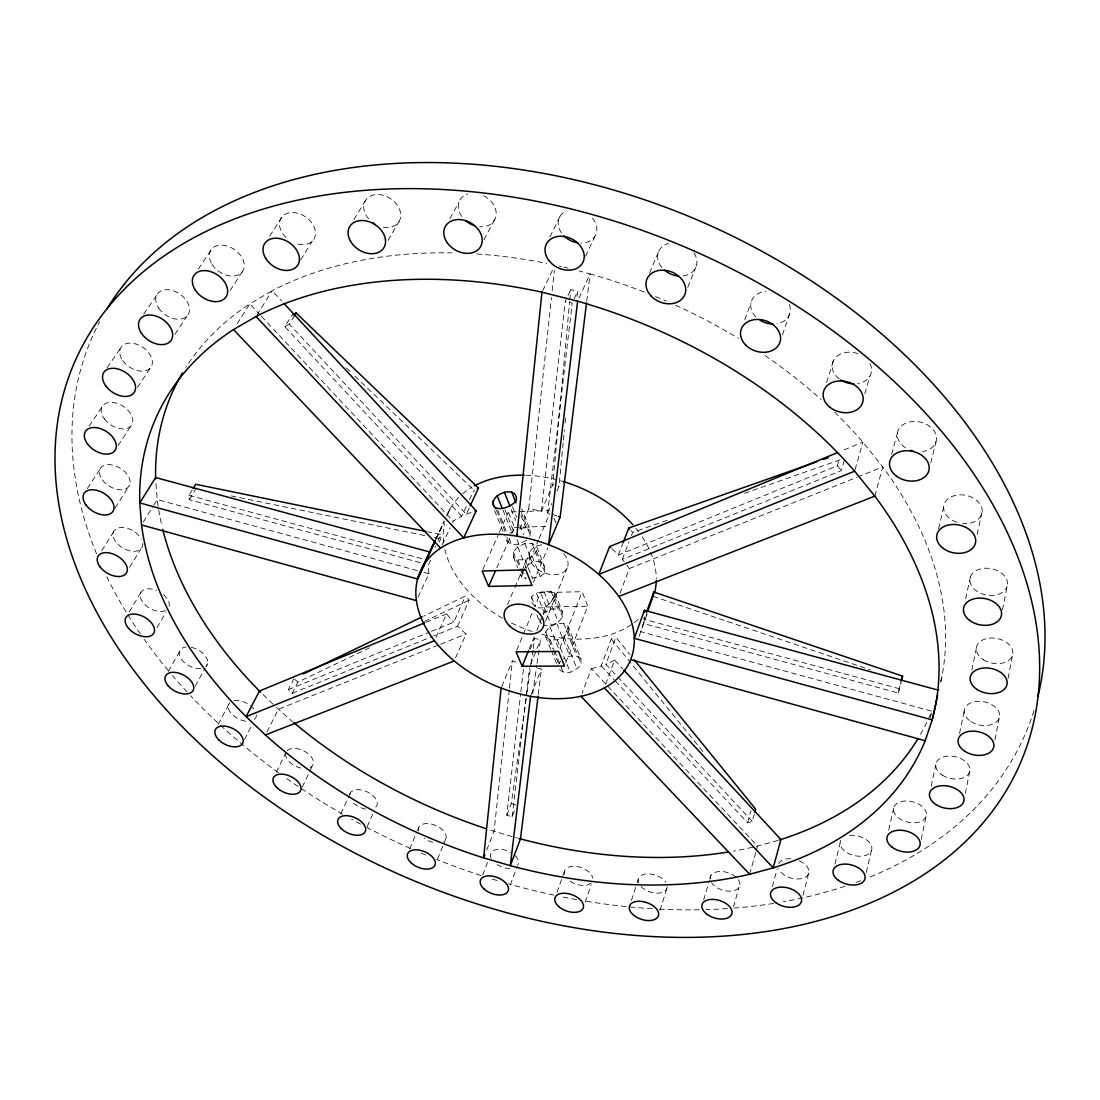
<?xml version="1.0" encoding="UTF-8"?>
<svg xmlns="http://www.w3.org/2000/svg" width="1100" height="1100" viewBox="0 0 1100 1100"><rect width="100%" height="100%" fill="white"/><g stroke="black" fill="none" stroke-linecap="round" stroke-linejoin="round"><path stroke-width="0.75" stroke-dasharray="5 3.75" d="M439.257 542.094L440.784 538.876L441.072 534.545L427.625 531.781M519.819 529.224L528.743 508.764A112.654 75.611 22.6 0 1 541.365 511.321L552.805 484.701L569.621 301.593M569.773 299.874L570.721 289.616L577.61 291.335L576.964 298.183M557.013 491.054L559.006 486.351L563.255 441.87M563.42 440.165L564.396 429.894M565.043 423.06L565.538 417.931M553.726 597.52L554.744 592.474A27.706 8.607 53.7 0 1 554.098 592.377L553.493 592.226A29.796 9.254 53.7 0 1 550.962 591.181A20.391 13.791 22.6 0 1 543.909 591.346A29.191 23.004 -29.9 0 1 536.236 592.886M509.272 689.837L494.065 831.242L486.695 850.039M509.451 688.132L512.38 660.866A112.654 75.611 22.6 0 0 518.114 662.929M528.743 508.764L551.457 297.522M552.186 290.702L554.386 270.256M531.987 602.223L532.043 602.979A29.466 8.896 53.6 0 0 537.158 607.695A20.556 13.777 22.6 0 0 544.252 607.571A30.071 23.581 -29.4 0 0 548.474 604.546L549.491 603.666A27.968 21.918 -29.4 0 0 550.619 602.621L554.428 596.324L554.744 592.474L562.444 611.971L562.595 617.004L558.374 622.119L551.389 625.364L544.335 625.46M514.388 810.961L512.132 816.764L506.797 815.224L520.644 693.509M520.836 691.817L523.916 664.771M541.365 511.321L565.263 301.331L567.311 296.945M512.132 816.764L529.526 668.071M557.054 516.024A112.654 75.611 22.6 0 0 547.649 512.999L572.206 303.077L565.263 301.331M538.299 694.43L541.434 668.938A112.654 75.611 22.6 0 1 537.776 668.236M586.754 301.139L590.109 273.928L579.136 270.944M522.692 572.082L521.551 577.087A27.83 8.36 53.5 0 1 522.184 577.184L522.775 577.321A29.906 8.992 53.5 0 1 525.291 578.352A20.556 13.777 22.6 0 1 526.556 578.146M531.987 578.119A20.556 13.777 22.6 0 1 532.455 578.174A29.315 22.866 -29.3 0 1 540.279 576.606L545.077 572.688L544.5 566.5A29.04 8.979 53.6 0 0 539.33 561.825A20.391 13.791 22.6 0 0 532.207 562.018A29.631 23.224 -29.9 0 0 527.986 565.056L526.969 565.95A27.582 21.629 -29.9 0 0 525.841 567.009L521.977 573.279L521.551 577.087L518.402 569.332M506.797 815.224L511.308 803.633L526.831 693.962M527.065 692.271L530.888 665.28M531.135 663.589L533.046 650.1M533.28 648.409L534.71 638.289L540.457 639.87L539.234 648.299M532.675 693.839L536.814 665.17M537.048 663.479L539 649.99M1008.109 678.301L1012.866 653.249M994.991 739.819L999.116 718.19M965.332 793.361L969.911 770.275M1002.471 609.868L1007.091 586.52A19.003 13.379 10.7 0 0 983.166 568.398A19.003 13.379 10.7 0 0 975.92 590.521A19.003 13.379 10.7 0 0 1007.091 586.52M971.822 670.106L976.277 648.546M959.516 733.59L964.631 708.799M931.205 786.28L935.756 764.981M921.168 839.451L926.021 816.64A16.775 10.505 13.6 0 0 905.19 801.006A16.775 10.505 13.6 0 0 898.7 818.084A16.775 10.505 13.6 0 0 926.021 816.64M977.157 534.38L982.204 511.211M965.649 598.785L970.296 577.266M941.765 677.215L940.335 683.76A411.799 279.043 22.6 0 0 882.736 466.922L862.895 442.131A411.799 279.043 22.6 0 0 834.501 412.074M930.242 717.723L932.195 709.885M888.718 829.964L893.874 807.29M866.291 872.383L871.901 848.306M639.072 636.336L640.75 631.675A112.654 75.611 22.6 0 0 643.252 623.466L898.26 692.986L901.258 680.309M898.26 692.986L901.079 682.454M938.589 528.756L943.635 507.389M834.969 864.05L840.084 843.315M930.765 462.825L936.045 441.581M803 895.372L808.679 873.249M891.605 454.52L897.71 431.805M772.406 886.545L777.067 869.275M874.816 496.127L882.736 466.922L858.825 476.506M749.622 874.28L755.782 852.349M756.223 850.781L757.529 846.079L591.388 668.663L582.134 693.206M733.452 907.019L739.035 887.287M855.099 469.562L862.895 442.131L840.744 451.275M615.299 680.996L747.546 822.786L752.221 821.425L754.848 812.268M747.546 822.786L751.053 810.576M864.848 393.717L869.976 376.049M624.181 561.701A112.654 75.611 22.6 0 0 622.311 559.446L841.376 470.621L845.02 458.123M611.902 548.652A112.654 75.611 22.6 0 1 618.379 555.06L837.416 465.74L839.245 459.484M703.656 900.006L709.473 880.371M709.954 878.735L710.916 875.463M660.069 910.236L667.15 887.604M826.636 382.484L833.594 360.154M631.4 900.405L636.639 884.317M637.161 882.709L638.206 879.491M585.159 902.165L591.181 884.675M782.416 334.895L789.965 312.854M556.944 892.416L564.85 870.251M899.566 688.793L643.981 619.204L645.714 614.405M643.252 623.466L646.717 613.882M647.13 614.034L640.75 631.675L931.686 711.164A411.799 279.043 22.6 0 1 918.72 737.412M744.769 319.839L751.039 302.651M605.674 684.379L614.598 660.11L622.737 668.896M752.221 821.425L605.894 664.235L615.89 637.299L629.984 654.624M591.388 668.663A112.654 75.611 22.6 0 0 601.26 665.94L611.298 639.031L615.752 637.354M510.263 884.95L517.357 866.14M619.974 593.354L629.337 568.535L857.23 477.152M622.311 559.446L628.994 541.942M631.428 535.576L632.638 532.4L669.928 519.351M618.379 555.06L623.26 542.341M565.702 662.874L587.757 606.251L582.189 591.717L540.581 592.625L534.779 606.65M482.625 875.105L487.479 862.634M559.859 648.299L582.189 591.717M531.217 694.554L541.434 668.938M687.775 287.347L695.832 267.327M530.351 664.826L540.457 639.87M545.572 621.143L567.229 567.834M529.155 649.124L534.256 636.652M536.8 630.41L542.534 616.371M543.166 614.817L546.356 607.021L540.581 592.625M530.269 649.192L534.71 638.289M437.498 859.045L445.748 838.942M501.765 686.551L512.38 660.866M516.739 650.279L534.146 608.204M533.349 582.285L547.773 547.855M409.585 849.131L416.763 832.191M417.422 830.651L418.729 827.571M649.523 273.006L658.639 251.625M547.649 512.999L551.664 503.594M526.433 568.288L538.395 540.155M539.069 538.587L549.697 513.576M507.457 604.794L514.099 589.229M514.773 587.675L521.4 572.11M522.074 570.556L530.035 551.884M455.551 657.951L466.098 633.985A112.654 75.611 22.6 0 1 457.6 626.244L433.744 635.924M496.788 567.806L511.101 535.219M511.775 533.665L514.498 527.45L508.365 512.119L549.312 510.524M367.207 826.581L372.652 814.357M457.6 626.244L469.26 600.077L465.424 596.062L423.734 616.11M482.831 569.47L498.699 533.816M499.386 532.263L508.365 512.119M431.461 631.29L453.723 622.215L465.424 596.062M436.013 637.299L446.641 613.814A112.654 75.611 22.6 0 0 453.723 622.215M340.849 813.739L350.639 792.412M579.013 298.141L590.109 273.928A411.799 279.043 22.6 0 1 644.559 292.174M436.026 539.096L443.836 522.225M574.227 298.678L577.61 291.335M436.274 538.587L444.18 521.51M585.571 256.272L594.688 236.679M294.415 315.755L289.341 324.143L466.29 514.25L469.37 507.623M567.985 295.474L570.721 289.616M452.485 522.816L453.255 521.152A112.654 75.611 22.6 0 1 461.697 516.312L467.087 504.763M469.384 499.84L474.348 489.885M442.2 544.706L450.12 527.835M417.973 597.231L428.973 573.815A112.654 75.611 22.6 0 1 428.491 564.933L430.815 559.996M434.954 547.484L435.724 545.861M438.02 540.994L441.072 534.545M435.408 539.715L444.125 521.331M542.671 290.702L553.493 268.153M302.211 787.146L313.129 764.418M549.986 236.83L560.23 215.916M276.196 772.282L285.89 752.675M294.03 678.466L288.351 689.645L292.16 693.33L297.811 682.151L370.397 647.391M266.929 731.926L278.451 709.225L439.065 644.834M244.475 739.544L251.46 726.014M483.973 239.731L495.632 217.566M218.157 724.433L229.281 703.477M195.222 686.194L205.095 668.25M205.92 666.751L207.57 663.754M449.914 218.68L458.783 202.565M168.438 671.248L179.369 651.901M388.135 240.377L399.066 221.471M156.984 627.688L165.99 612.219M553.493 597.919L550.619 602.621L558.374 622.119M129.236 611.957L140.979 592.364M420.241 562.678L189.269 499.716L189.021 495.316L192.363 489.789M189.269 499.716L195.924 488.661M353.953 219.546L365.283 200.819M461.697 516.312L284.845 326.7L291.624 315.521M129.635 567.298L140.786 549.051M143.289 522.129L152.873 506.619M153.739 505.203L157.218 499.565L155.774 481.649M300.685 259.806L312.249 241.161M256.933 315.067L272.154 290.73A411.799 279.043 22.6 0 1 451.701 252.876M101.777 550.715L114.95 529.774M237.133 323.854L249.782 303.861L272.154 290.73L281.476 300.795M115.129 507.925L129.387 485.485M525.346 567.765L525.841 567.009L517.743 546.865L524.865 543.592L532.029 543.359L536.511 546.274L544.5 566.5M269.734 236.101L282.59 216.191M230.079 290.565L242.976 270.669M118.016 445.706L130.859 426.071M87.354 488.524L100.141 468.999M174.928 334.359L187.069 316.002M137.486 387.379L151.47 366.286M198.248 269.087L210.581 250.759M89.045 426.223L103.166 405.295M143.701 314.091L158.125 293.067M107.181 367.689L120.574 348.123M550.743 649.11L545.779 636.859L545.669 631.826L549.862 626.752L556.751 623.562L563.736 623.452L568.164 626.477L580.896 658.735L581.034 663.63C577.486 671.44 564.039 676.61 558.786 668.36M545.779 636.859L550.179 639.939L557.205 639.856L564.149 636.639L568.342 631.524L568.164 626.477M542.987 613.566L550.976 609.084L557.989 608.96L562.444 611.971M560.697 661.334L558.607 664.111M517.743 546.865L513.356 551.952L513.384 556.93L517.839 559.9L525.044 559.694L532.221 556.38L536.607 551.251L536.511 546.274M526.611 540.251L518.842 544.225L511.596 544.459L507.127 541.516L505.244 536.869M529.925 536.401L530.406 530.805L521.826 509.025M509.891 533.362L515.584 529.609M531.726 599.143L531.493 596.791L536.25 592.886L544.046 612.301M284.845 326.7L289.341 324.143M424.462 621.514L469.26 600.077M580.896 658.735C576.084 654.225 568.989 655.696 563.64 658.529M426.016 622.325L446.641 613.814M288.351 689.645L429.866 631.936M292.16 693.33L432.149 636.57M440.646 644.188L466.098 633.985M744.508 493.268L841.775 459.25M611.298 639.031L703.381 752.07M778.016 840.414L757.529 846.079A411.799 279.043 22.6 0 1 733.562 851.098M514.498 527.45L548.474 526.24M520.149 528.11L525.91 527.918L530.406 530.805M546.356 607.021L587.757 606.251M231.151 495.894L425.686 535.783M434.074 537.501L440.784 538.876M559.336 266.118L561.536 266.626M563.736 267.135L568.136 268.18M552.805 484.701L554.166 485.045M189.021 495.316L427.103 560.148M417.381 570.639L157.218 499.565A411.799 279.043 22.6 0 0 161.934 526.048M424.009 572.454L428.973 573.815M515.515 837.567L517.179 838.021M558.236 486.131L559.006 486.351M512.201 836.646L494.065 831.242A411.799 279.043 22.6 0 1 487.768 829.221M511.308 803.633L516.629 805.159M653.056 596.31L870.444 669.873M536.896 614.928L539.921 622.408L541.846 623.741M276.609 707.548L278.451 709.225A411.799 279.043 22.6 0 0 292.49 721.518M272.965 704.165L262.35 693.935M346.197 367.771L349.91 371.332M354.874 376.09L473.935 490.091M294.965 679.388L297.811 682.151M260.301 315.109L249.782 303.861A411.799 279.043 22.6 0 0 185.817 367.441M261.47 316.346L453.255 521.152M601.26 665.94L614.13 679.745M631.098 530.612L632.294 531.987M837.416 465.74L841.376 470.621M497.681 510.001L506.536 531.933M509.066 538.189L511.596 544.459M517.839 559.9L520.946 567.586M521.565 569.126L525.291 578.352M550.179 639.939L553.933 649.22M554.551 650.76L563.296 672.402M496.526 510.373L505.257 531.933M513.356 551.952L519.516 567.188M520.135 568.714L521.977 573.279M531.493 596.791L535.342 606.293M545.669 631.826L552.447 648.56M553.053 650.086L558.594 663.781M494.56 510.51L504.611 535.315M513.384 556.93L517.784 567.779M551.361 650.636L556.957 664.414M502.837 509.781L511.555 531.465M549.862 626.752L559.089 649.701M504.996 509.712L514.429 533.239M516.945 539.509L518.842 544.225M525.044 559.694L532.455 578.174M544.252 607.571L551.389 625.364M557.205 639.856L570.254 672.375M512.435 506.646L516.78 517.55M519.874 525.332L523.586 534.669M532.221 556.38L540.279 576.62M564.149 636.639L576.991 668.91M511.225 509.41L515.598 520.355M524.865 543.592L532.207 562.018M543.909 591.346L550.976 609.084M556.751 623.562L569.676 655.999M520.946 515.377L525.91 527.918M532.029 543.359L539.33 561.811M550.962 591.195L557.989 608.96M563.736 623.452L576.592 655.93M521.304 512.531L530.489 535.755M536.607 551.251L545.077 572.688M554.428 596.324L562.595 617.004M568.342 631.524L581.034 663.63M553.987 518.196L555.775 522.844M539.852 618.626L539.921 622.408M507.127 537.474L507.127 541.516M614.598 660.11A112.654 75.611 22.6 0 1 605.894 664.235M466.29 514.25A112.654 75.611 22.6 0 1 473.027 511.803M626.849 565.098A112.654 75.611 22.6 0 1 629.337 568.535M644.174 617.567A112.654 75.611 22.6 0 1 643.981 619.204M638.192 619.341A110.976 75.831 22.6 0 1 539.756 633.751M532.249 631.482A110.976 75.831 22.6 0 1 509.204 621.871M502.521 618.255A110.976 75.831 22.6 0 1 444.868 549.368M443.712 542.795A110.976 75.831 22.6 0 1 444.469 523.586M446.669 516.092A110.976 75.831 22.6 0 1 459.305 496.842M462.729 493.721A110.976 75.831 22.6 0 1 471.68 487.369M525.979 475.241A110.976 75.831 22.6 0 1 563.09 481.498M635.841 528.261A110.976 75.831 22.6 0 1 638.646 531.85M642.221 536.882A110.976 75.831 22.6 0 1 656.288 579.013M1034 710.518A507.018 345.345 22.6 0 1 868.34 877.662M860.681 880.66A507.018 345.345 22.6 0 1 854.494 882.942M845.02 886.229A507.018 345.345 22.6 0 1 783.393 901.78M773.657 903.416A507.018 345.345 22.6 0 1 734.14 908.091M727.513 908.586A507.018 345.345 22.6 0 1 705.911 909.617M699.325 909.769A507.018 345.345 22.6 0 1 659.216 909.095M652.369 908.71A507.018 345.345 22.6 0 1 586.451 901.271M576.675 899.594A507.018 345.345 22.6 0 1 560.368 896.473M553.864 895.125A507.018 345.345 22.6 0 1 508.324 883.809M497.021 880.509A507.018 345.345 22.6 0 1 490.572 878.543M480.92 875.463A507.018 345.345 22.6 0 1 436.549 859.416M425.645 854.975A507.018 345.345 22.6 0 1 419.444 852.362M410.3 848.389A507.018 345.345 22.6 0 1 366.561 827.269M360.553 824.079A507.018 345.345 22.6 0 1 351.601 819.197M342.732 814.206A507.018 345.345 22.6 0 1 283.924 776.6M278.506 772.709A507.018 345.345 22.6 0 1 190.616 695.764M187.137 692.038A507.018 345.345 22.6 0 1 172.521 675.592M168.176 670.464A507.018 345.345 22.6 0 1 144.196 639.334M140.36 633.875A507.018 345.345 22.6 0 1 106.301 575.644M96.566 553.809A507.018 345.345 22.6 0 1 99.646 321.736M476.836 253.962A411.799 279.043 22.6 0 1 546.824 263.45M655.531 296.56A411.799 279.043 22.6 0 1 666.394 301.153M675.606 305.25A411.799 279.043 22.6 0 1 738.306 338.319M765.105 355.589A411.799 279.043 22.6 0 1 821.04 399.493M287.251 750.585A14.85 8.649 25.3 0 1 307.23 753.046A14.85 8.649 25.3 0 1 310.351 767.456M300.836 768.075A14.85 8.649 25.3 0 1 285.601 754.435M256.382 715.014A15.084 8.855 26.6 0 1 253.289 720.211M245.506 721.16A15.084 8.855 26.6 0 1 231.234 713.419A15.084 8.855 26.6 0 1 229.845 702.79M234.053 700.755A15.084 8.855 26.6 0 1 255.117 710.875M191.276 647.336A15.4 9.144 28 0 1 205.012 655.572A15.4 9.144 28 0 1 206.209 666.215M200.778 668.553A15.4 9.144 28 0 1 181.252 659.038A15.4 9.144 28 0 1 186.093 647.02M165.385 610.596A15.799 9.529 29.3 0 1 141.047 599.252A15.799 9.529 29.3 0 1 156.626 590.48M163.515 594.701A15.799 9.529 29.3 0 1 169.153 606.155M142.78 543.4A16.28 9.982 30.5 0 1 123.118 548.144A16.28 9.982 30.5 0 1 116.792 528.495A16.28 9.982 30.5 0 1 141.391 539.11M285.945 237.49A19.47 14.217 34.2 0 1 288.035 213.097A19.47 14.217 34.2 0 1 314.999 229.529A19.47 14.217 34.2 0 1 295.859 243.54M368.638 218.859A19.814 14.946 32.9 0 1 373.464 194.989A19.814 14.946 32.9 0 1 400.207 211.296A19.814 14.946 32.9 0 1 381.975 227.012M483.629 195.731A20.034 15.551 30.5 0 1 496.114 215.339A20.034 15.551 30.5 0 1 479.737 226.71M461.766 216.452A20.034 15.551 30.5 0 1 467.871 193.875M592.529 218.157A20.144 15.95 26.9 0 1 580.965 243.1M561.44 232.815A20.144 15.95 26.9 0 1 566.748 210.664M693.949 252.904A20.185 16.087 22.5 0 1 682.096 276.059M661.87 267.52A20.185 16.087 22.5 0 1 668.511 243.389M789.25 304.549A20.144 15.936 18 0 1 776.916 323.73M755.92 316.924A20.144 15.936 18 0 1 765.944 291.335M869.963 363.522A20.02 15.524 14.5 0 1 857.876 383.57M839.314 378.922A20.02 15.524 14.5 0 1 834.928 358.188A20.02 15.524 14.5 0 1 859.567 354.31M905.548 447.837A19.786 14.905 12.2 0 1 903.787 424.215A19.786 14.905 12.2 0 1 933.982 430.76A19.786 14.905 12.2 0 1 922.543 451.522M956.876 522.252A19.456 14.176 11 0 1 948.695 498.286A19.456 14.176 11 0 1 980.636 505.134A19.456 14.176 11 0 1 962.624 523.476M849.53 835.423A16.239 9.955 14.8 0 1 871.654 846.45A16.239 9.955 14.8 0 1 855.058 855.745A16.239 9.955 14.8 0 1 840.771 840.331M799.178 860.805A15.771 9.501 16 0 1 803.646 877.992A15.771 9.501 16 0 1 778.58 868.546M778.676 863.638A15.771 9.501 16 0 1 792.935 859.018M710.105 879.079A15.386 9.13 17.3 0 1 729.822 873.372A15.386 9.13 17.3 0 1 736.161 889.763A15.386 9.13 17.3 0 1 711.535 882.75M667.232 886.724A15.07 8.841 18.6 0 1 657.236 893.173A15.07 8.841 18.6 0 1 641.094 886.586M638.674 883.011A15.07 8.841 18.6 0 1 647.529 873.84A15.07 8.841 18.6 0 1 665.803 882.31M591.195 882.929A14.836 8.649 20 0 1 568.48 879.862M564.589 874.349A14.836 8.649 20 0 1 576.538 866.456A14.836 8.649 20 0 1 592.776 878.24M515.171 855.662A14.699 8.525 21.3 0 1 517.701 865.219M510.043 868.436A14.699 8.525 21.3 0 1 497.228 864.696M491.164 858.303A14.699 8.525 21.3 0 1 495.316 849.86A14.699 8.525 21.3 0 1 510.634 852.335M418.467 830.857A14.658 8.484 22.6 0 1 435.586 825.412A14.658 8.484 22.6 0 1 443.561 841.404M432.754 842.284A14.658 8.484 22.6 0 1 424.201 838.406M349.621 794.544A14.712 8.525 24 0 1 369.572 793.141A14.712 8.525 24 0 1 373.106 808.665M365.64 809.077A14.712 8.525 24 0 1 351.794 801.281M563.585 553.616A20.24 13.819 22.6 0 1 559.185 574.035A20.24 13.819 22.6 0 1 531.176 562.416A20.24 13.819 22.6 0 1 542.451 544.857M449.941 509.08L447.054 515.295L449.941 509.08M102.451 480.026A16.803 10.533 31.7 0 0 128.838 486.393A16.803 10.533 31.7 0 0 113.08 465.163A16.803 10.533 31.7 0 0 102.451 480.026M104.335 418.825A17.366 11.165 32.8 0 0 131.546 425.205A17.366 11.165 32.8 0 0 115.266 402.861A17.366 11.165 32.8 0 0 104.335 418.825M122.787 360.58A17.957 11.88 33.7 0 0 150.934 367.194A17.957 11.88 33.7 0 0 134.461 343.64A17.957 11.88 33.7 0 0 122.787 360.58M158.634 308.014A18.521 12.636 34.3 0 0 187.798 315.123A18.521 12.636 34.3 0 0 171.504 290.29A18.521 12.636 34.3 0 0 158.634 308.014M212.08 264.357A19.044 13.434 34.5 0 0 242.261 271.769A19.044 13.434 34.5 0 0 226.119 245.781A19.044 13.434 34.5 0 0 212.08 264.357M983.372 659.739A18.48 12.595 10.9 0 0 1012.715 654.376A18.48 12.595 10.9 0 0 987.635 638.357A18.48 12.595 10.9 0 0 983.372 659.739M970.888 721.559A17.916 11.825 11.6 0 0 999.419 717.173A17.916 11.825 11.6 0 0 975.384 701.566A17.916 11.825 11.6 0 0 970.888 721.559M942.232 775.06A17.339 11.124 12.5 0 0 969.76 771.361A17.339 11.124 12.5 0 0 946.523 756.277A17.339 11.124 12.5 0 0 942.232 775.06"/><path stroke-width="1.5" d="M492.786 501.132C491.672 514.277 512.38 507.485 516.409 500.143C517.756 482.941 483.56 495.921 495.908 508.832M501.132 688.05L483.629 857.876L510.331 865.673A417.134 278.355 22.6 0 0 749.622 874.28L773.204 867.872A417.134 278.355 22.6 0 0 925.169 740.713L932.195 719.881L937.612 695.214M938.699 690.277L644.421 610.321L634.274 638.316L932.195 719.881A417.134 278.355 22.6 0 0 874.816 496.127L854.645 471.185A417.134 278.355 22.6 0 0 577.624 301.18L541.956 292.201L516.808 536.14L517.564 534.408M530.53 696.273L510.331 865.673L520.493 838.901L538.079 696.135M577.624 301.18L548.598 544.692L560.148 517.151L586.548 302.844M653.194 595.65L653.799 592.034L902.577 676.115L901.45 680.873M754.848 812.268L755.714 809.215L634.315 659.959M901.258 680.309L902.577 676.115M646.291 612.81L653.799 592.034M647.859 610.692L653.056 596.31M623.26 542.341L628.76 528.027L816.764 461.808M837.567 452.581L609.634 546.59L598.785 574.406L854.645 471.185M484.853 854.741L483.629 857.876A417.134 278.355 22.6 0 1 265.389 734.951L246.111 716.678A417.134 278.355 22.6 0 1 141.542 524.947L139.769 502.92A417.134 278.355 22.6 0 1 233.516 329.56L256.039 316.498A417.134 278.355 22.6 0 1 541.956 292.201M522.156 666.284L516.092 651.846L558.621 651.447L564.479 666.023L522.156 666.284L528.523 650.691M488.62 586.438L482.144 571.024L525.773 569.855L532.043 585.42L488.62 586.438L495.426 570.914M435.325 540.636L417.587 578.985L139.769 502.92L155.636 477.524A411.799 279.043 22.6 0 1 182.462 372.9M283.814 303.311L476.217 510.84L463.732 537.928L256.039 316.498M434.844 541.695L417.587 578.985L420.805 572.206M470.14 505.973L478.486 488.001L296.106 312.964L292.751 314.875M422.345 567.298L434.692 541.255M423.197 567.16L423.981 565.482M193.188 488.414L195.69 484.261L425.934 531.438M294.415 315.755L296.106 312.964M303.284 674.011L422.194 616.852M477.331 488.51L478.486 488.001M424.435 622.971L259.449 691.02L246.111 716.678L434.473 640.681M265.389 734.951L454.245 660.949M618.805 596.447L874.816 496.127M823.254 459.525L828.107 457.82M779.46 839.96L780.904 839.506A411.799 279.043 22.6 0 0 917.881 738.801M518.829 838.461L520.493 838.901A411.799 279.043 22.6 0 0 728.585 851.95M141.542 524.947L416.391 600.627M630.671 659.629L925.169 740.713M260.618 692.189L259.449 691.02A411.799 279.043 22.6 0 1 162.731 529.348M233.516 329.56L440.591 548.116M580.979 696.286L749.622 874.28M604.381 687.885L773.204 867.872L780.904 839.506L623.906 670.148M628.76 528.027L629.764 529.114M497.228 495.839L502.205 508.228M504.377 492.209L509.987 506.275M511.651 491.893L515.982 502.851M155.678 478.899L155.636 477.524L430.293 552.145A112.654 75.611 22.6 0 0 430.169 552.668M474.389 485.842A110.976 75.831 22.6 0 1 524.425 475.2M563.09 481.498A110.976 75.831 22.6 0 1 632.83 524.741M656.26 580.649A110.976 75.831 22.6 0 1 654.418 593.354M107.099 308.66A507.018 345.345 22.6 0 1 691.048 217.305A507.018 345.345 22.6 0 1 1038.043 695.942M486.186 828.713A411.799 279.043 22.6 0 1 293.7 722.535M474.925 511.211A112.654 75.611 22.6 0 1 476.217 510.84M558.594 516.574A112.654 75.611 22.6 0 1 560.148 517.151M609.634 546.59A112.654 75.611 22.6 0 1 610.775 547.621M644.421 610.321A112.654 75.611 22.6 0 1 644.449 612.013M374.701 223.988A19.814 14.946 32.9 0 1 372.996 222.86M474.513 225.679A20.034 15.551 30.5 0 1 465.795 220.825M577.362 242.77A20.144 15.95 26.9 0 1 563.97 235.854M678.205 276.018A20.185 16.087 22.5 0 1 664.606 270.27M772.97 324.032A20.144 15.936 18 0 1 760.128 320.251M853.957 383.831A20.02 15.524 14.5 0 1 840.771 379.926M912.78 450.931A19.786 14.905 12.2 0 1 910.841 450.354M165.509 708.909A513.645 344.603 22.6 0 0 1007.435 788.659A513.645 344.603 22.6 0 0 469.026 191.455A513.645 344.603 22.6 0 0 165.509 708.909M445.569 653.111A114.084 75.391 22.6 0 0 629.695 661.898A114.084 75.391 22.6 0 0 499.964 534.352A114.084 75.391 22.6 0 0 445.569 653.111M276.595 787.311A15.015 8.594 25.3 0 0 300.396 790.955A15.015 8.594 25.3 0 0 283.993 774.345A15.015 8.594 25.3 0 0 276.595 787.311M218.721 739.819A15.249 8.814 26.6 0 0 242.619 743.298A15.249 8.814 26.6 0 0 225.637 726.234A15.249 8.814 26.6 0 0 218.721 739.819M168.19 685.822A15.579 9.103 27.8 0 0 192.83 690.91A15.579 9.103 27.8 0 0 177.004 672.705A15.579 9.103 27.8 0 0 168.19 685.822M128.672 628.485A15.991 9.474 29.1 0 0 153.711 633.325A15.991 9.474 29.1 0 0 137.088 614.391A15.991 9.474 29.1 0 0 128.672 628.485M100.086 566.926A16.473 9.941 30.3 0 0 126.06 573.554A16.473 9.941 30.3 0 0 110.715 553.259A16.473 9.941 30.3 0 0 100.086 566.926M86.116 505.134A17.009 10.491 31.5 0 0 112.805 511.638A17.009 10.491 31.5 0 0 96.731 490.325A17.009 10.491 31.5 0 0 86.116 505.134M87.519 443.946A17.6 11.137 32.5 0 0 115.032 450.464A17.6 11.137 32.5 0 0 98.436 428.038A17.6 11.137 32.5 0 0 87.519 443.946M105.669 385.743A18.191 11.852 33.4 0 0 134.145 392.521A18.191 11.852 33.4 0 0 117.329 368.844A18.191 11.852 33.4 0 0 105.669 385.743M141.46 333.272A18.769 12.622 34 0 0 170.981 340.546A18.769 12.622 34 0 0 154.316 315.59A18.769 12.622 34 0 0 141.46 333.272M195.126 289.781A19.305 13.434 34.2 0 0 225.679 297.357A19.305 13.434 34.2 0 0 209.179 271.219A19.305 13.434 34.2 0 0 195.126 289.781M265.636 258.252A19.759 14.231 33.8 0 0 297.192 265.925A19.759 14.231 33.8 0 0 280.816 238.81A19.759 14.231 33.8 0 0 265.636 258.252M350.57 241.34A20.102 14.96 32.6 0 0 383.047 248.916A20.102 14.96 32.6 0 0 366.836 221.086A20.102 14.96 32.6 0 0 350.57 241.34M447.123 242.564A20.322 15.579 30.2 0 0 480.342 247.032A20.322 15.579 30.2 0 0 461.491 219.739A20.322 15.579 30.2 0 0 447.123 242.564M549.23 260.92A20.446 15.977 26.8 0 0 582.862 262.46A20.446 15.977 26.8 0 0 561.784 236.266A20.446 15.977 26.8 0 0 549.23 260.92M650.829 295.721A20.488 16.115 22.5 0 0 684.668 295.048A20.488 16.115 22.5 0 0 662.021 270.16A20.488 16.115 22.5 0 0 650.829 295.721M746.102 345.428A20.446 15.964 18.2 0 0 779.804 342.691A20.446 15.964 18.2 0 0 755.714 319.495A20.446 15.964 18.2 0 0 746.102 345.428M829.84 407.179A20.322 15.538 14.8 0 0 862.799 402.064A20.322 15.538 14.8 0 0 836.866 381.205A20.322 15.538 14.8 0 0 829.84 407.179M895.964 475.764A20.075 14.919 12.5 0 0 928.744 471.006A20.075 14.919 12.5 0 0 903.293 450.959A20.075 14.919 12.5 0 0 895.964 475.764M942.961 548.185A19.731 14.176 11.4 0 0 975.26 543.84A19.731 14.176 11.4 0 0 950.331 524.686A19.731 14.176 11.4 0 0 942.961 548.185M969.567 620.359A19.277 13.379 11 0 0 1001.138 616.536A19.277 13.379 11 0 0 976.855 598.263A19.277 13.379 11 0 0 969.567 620.359M977.322 689.631A18.741 12.568 11.2 0 0 1007.023 684.434A18.741 12.568 11.2 0 0 981.585 668.277A18.741 12.568 11.2 0 0 977.322 689.631M964.851 751.314A18.15 11.797 11.9 0 0 993.713 747.106A18.15 11.797 11.9 0 0 969.348 731.376A18.15 11.797 11.9 0 0 964.851 751.314M936.031 804.581A17.559 11.096 12.7 0 0 963.861 801.048A17.559 11.096 12.7 0 0 940.321 785.84A17.559 11.096 12.7 0 0 936.031 804.581M892.141 847.234A16.981 10.464 13.8 0 0 919.779 845.969A16.981 10.464 13.8 0 0 898.673 830.239A16.981 10.464 13.8 0 0 892.141 847.234M838.393 880.357A16.445 9.914 15 0 0 864.834 879.23A16.445 9.914 15 0 0 844.03 864.105A16.445 9.914 15 0 0 838.393 880.357M776.077 902.825A15.964 9.446 16.2 0 0 801.378 901.684A15.964 9.446 16.2 0 0 780.725 887.122A15.964 9.446 16.2 0 0 776.077 902.825M706.461 913.852A15.551 9.075 17.4 0 0 731.582 914.402A15.551 9.075 17.4 0 0 712.745 899.374A15.551 9.075 17.4 0 0 706.461 913.852M634.109 915.544A15.235 8.786 18.7 0 0 658.322 915.942A15.235 8.786 18.7 0 0 639.402 901.258A15.235 8.786 18.7 0 0 634.109 915.544M558.773 906.593A15.001 8.594 20 0 0 582.973 908.531A15.001 8.594 20 0 0 565.661 893.31A15.001 8.594 20 0 0 558.773 906.593M484.371 889.268A14.864 8.47 21.3 0 0 508.076 891.151A14.864 8.47 21.3 0 0 490.586 875.944A14.864 8.47 21.3 0 0 484.371 889.268M411.551 863.253A14.822 8.429 22.6 0 0 434.954 865.232A14.822 8.429 22.6 0 0 417.409 849.874A14.822 8.429 22.6 0 0 411.551 863.253M341.137 828.451A14.878 8.47 23.9 0 0 364.939 832.081A14.878 8.47 23.9 0 0 348.865 815.87A14.878 8.47 23.9 0 0 341.137 828.451M509.465 625.804A20.804 13.736 22.6 0 0 543.029 627.413A20.804 13.736 22.6 0 0 519.379 604.175A20.804 13.736 22.6 0 0 509.465 625.804"/></g></svg>
